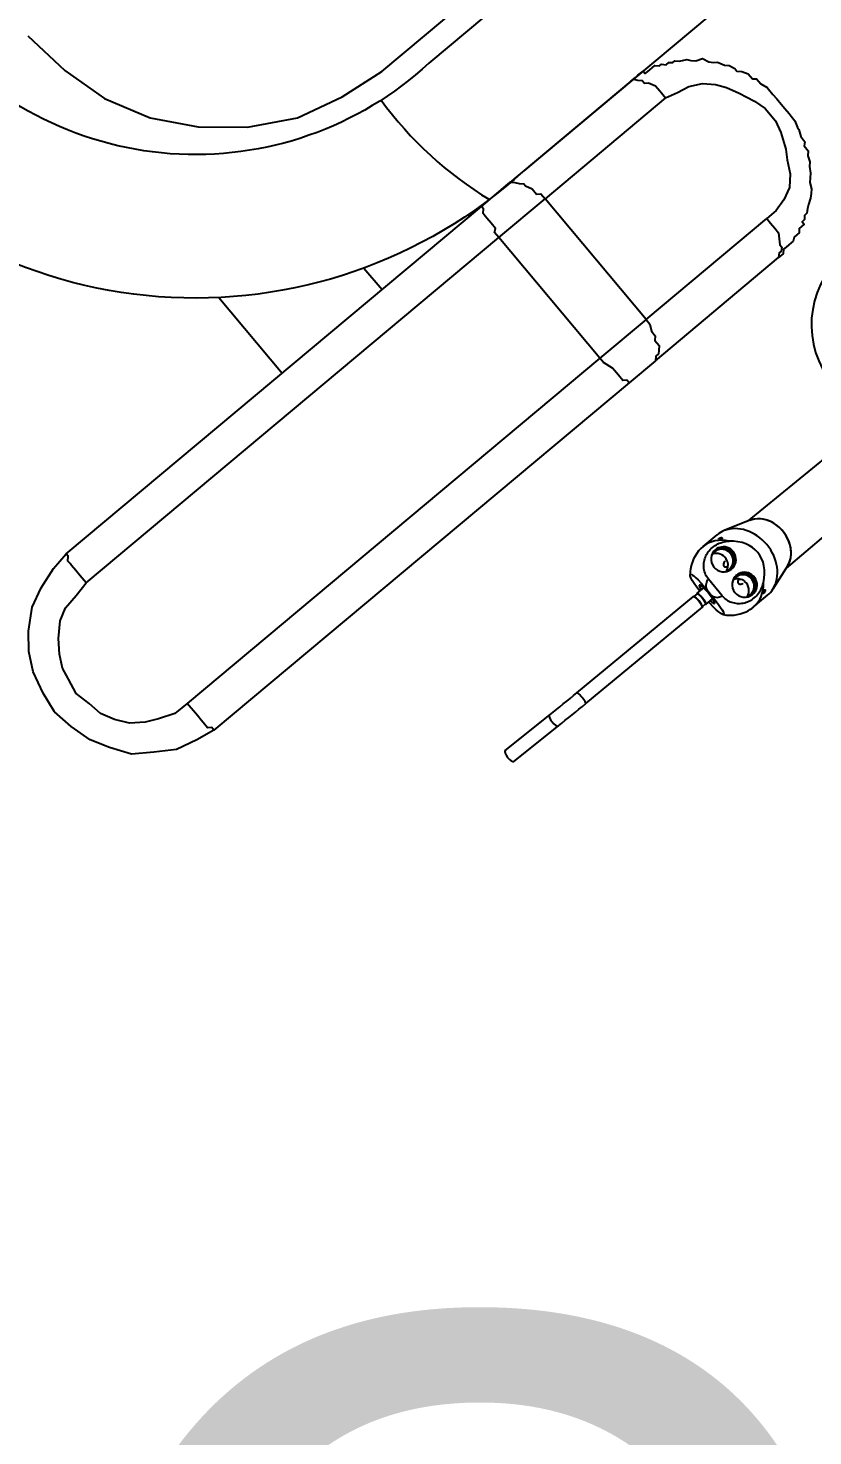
# Model space of a CAD drawing. Extents: x 741 to 1339, y 725 to 848.
# Drawn here: x 1102.6976 to 1102.9163, y 786.6267 to 787.0191 of the extents above; entities that cross this region are included whole.
import ezdxf

# ---------------------------------------------------------------- set-up
doc = ezdxf.new("R2010")
doc.units = 0
doc.header["$MEASUREMENT"] = 0
doc.linetypes.add('CONTINU', pattern=[0])
for name, color, linetype in [('Lay Out', 31, 'CONTINUOUS'), ('PAREDES', 7, 'CONTINUOUS'), ('PENA-008', 8, 'CONTINUOUS'), ('Textos', 7, 'CONTINUOUS')]:
    doc.layers.add(name, color=color, linetype=linetype)
doc.styles.add('PADRAO MK', font='AVGARDN.TTF')

# ---------------------------------------------------------------- blocks, each defined once
blk = doc.blocks.new('A$C12870BC7')
at = {"layer": 'Lay Out', "linetype": 'CONTINU', "ltscale": 0.6}
for p, q in [((0.94789, 1.48484), (0.94748, 1.44808)), ((0.96422, 1.4848), (0.96446, 1.44804)), ((0.94775, 1.44892), (0.94534, 1.44158)), ((0.96419, 1.44888), (0.96657, 1.44153)), ((0.83201, 1.44343), (0.8326, 1.44343)), ((0.94496, 1.43423), (0.94498, 1.43932)), ((0.96691, 1.43419), (0.96692, 1.43927)), ((0.95355, 1.43605), (0.95355, 1.43596)), ((0.95847, 1.43602), (0.95847, 1.43602)), ((0.96691, 1.43419), (0.96691, 1.43412)), ((0.9589, 1.42949), (0.95295, 1.42953)), ((0.95378, 1.42551), (0.95393, 1.4255)), ((0.95393, 1.42462), (0.95394, 1.42692)), ((0.95484, 1.42727), (0.95698, 1.42726)), ((0.95783, 1.42459), (0.95784, 1.4269)), ((0.95783, 1.42548), (0.95795, 1.42548)), ((0.95367, 1.38106), (0.95392, 1.42323)), ((0.95404, 1.42338), (0.95394, 1.42328)), ((0.95405, 1.42447), (0.95395, 1.42457)), ((0.95407, 1.4234), (0.95408, 1.42452)), ((0.95757, 1.38104), (0.95782, 1.42321)), ((0.95767, 1.42338), (0.95768, 1.4245)), ((0.9577, 1.42445), (0.9578, 1.42454)), ((0.9577, 1.42336), (0.9578, 1.42326)), ((0.82479, 1.41161), (0.8326, 1.41164)), ((0.80514, 1.37531), (0.8326, 1.37531)), ((0.95319, 1.35544), (0.95354, 1.37131)), ((0.95709, 1.35536), (0.95744, 1.37122))]:
    blk.add_line(p, q, dxfattribs=at)
for points in [[(0.78194, 2.00045), (0.7926, 1.82104), (0.7926, 1.46211, -0.435023), (0.69514, 1.36168), (0.59517, 1.36168)], [(0.81835, 1.99511, -0.002184), (0.8326, 1.8226), (0.8326, 1.46303, -0.431666), (0.69478, 1.32168)]]:
    blk.add_lwpolyline(points, format="xyb", dxfattribs=at)
for points in [[(0.78596, 1.45064), (0.78596, 1.62181)], [(0.8326, 1.50206), (0.8326, 1.5037), (0.8326, 1.50463), (0.8326, 1.50556), (0.8326, 1.50649), (0.83353, 1.50649), (0.83353, 1.50743), (0.83353, 1.50813), (0.83353, 1.50906), (0.83353, 1.50999), (0.83446, 1.51093), (0.83446, 1.51163), (0.8354, 1.51256), (0.8354, 1.51349), (0.8361, 1.51442), (0.8361, 1.51512), (0.83703, 1.51606), (0.83796, 1.51792), (0.8389, 1.51862), (0.83983, 1.51955), (0.84053, 1.52142), (0.84239, 1.52212), (0.84333, 1.52305), (0.84403, 1.52399), (0.84589, 1.52492), (0.84682, 1.52585), (0.84846, 1.52655), (0.84939, 1.52655), (0.85032, 1.52748), (0.85196, 1.52842), (0.85382, 1.52842), (0.85452, 1.52935), (0.85639, 1.52935), (0.85825, 1.53005), (0.85895, 1.53005), (0.86082, 1.53005), (0.86245, 1.53005), (0.86432, 1.53005)], [(0.86432, 1.53005), (0.86595, 1.53005), (0.86781, 1.53005), (0.86875, 1.53005), (0.87038, 1.53005), (0.87224, 1.52935), (0.87294, 1.52935), (0.87481, 1.52842), (0.87667, 1.52842), (0.87737, 1.52748), (0.87924, 1.52748), (0.88017, 1.52655), (0.88181, 1.52585), (0.88274, 1.52492), (0.88437, 1.52399), (0.8853, 1.52305), (0.88624, 1.52212), (0.88787, 1.52142), (0.8888, 1.52049), (0.88973, 1.51955), (0.89067, 1.51792), (0.89137, 1.51699), (0.8923, 1.51606), (0.8923, 1.51512), (0.89323, 1.51442), (0.89323, 1.51349), (0.89417, 1.51349), (0.89417, 1.51256), (0.89417, 1.51163), (0.8951, 1.51093), (0.8951, 1.50999), (0.8951, 1.50906), (0.8958, 1.50813), (0.8958, 1.50743), (0.8958, 1.50649), (0.8958, 1.50556), (0.8958, 1.50463), (0.89673, 1.5037), (0.89673, 1.50206)], [(0.84239, 1.50649), (0.84333, 1.50999), (0.84403, 1.51349), (0.84589, 1.51699), (0.84846, 1.51955), (0.85102, 1.52142), (0.85452, 1.52305), (0.85895, 1.52492), (0.86245, 1.52585), (0.86688, 1.52585), (0.87038, 1.52492), (0.87481, 1.52305), (0.87737, 1.52142), (0.88087, 1.51955), (0.88367, 1.51699), (0.8853, 1.51349), (0.88624, 1.50999), (0.88624, 1.50649)], [(0.8326, 1.50206), (0.8326, 1.503), (0.83353, 1.5037), (0.83446, 1.50463), (0.8354, 1.50463), (0.8361, 1.50556), (0.83796, 1.50649), (0.83983, 1.50649), (0.84053, 1.50649), (0.84239, 1.50649)], [(0.84239, 1.50649), (0.84239, 1.46265)], [(0.88624, 1.46265), (0.88624, 1.50649)], [(0.88624, 1.50649), (0.88787, 1.50649), (0.88973, 1.50649), (0.89137, 1.50649), (0.89417, 1.50463), (0.8951, 1.50463), (0.8958, 1.5037), (0.8958, 1.503), (0.89673, 1.50206)], [(0.8326, 1.50206), (0.8326, 1.45729)], [(0.89673, 1.45729), (0.89673, 1.50206)], [(0.8326, 1.45729), (0.8326, 1.45822), (0.83353, 1.45915), (0.83446, 1.45985), (0.8354, 1.46079), (0.8361, 1.46079), (0.83796, 1.46172), (0.83983, 1.46172), (0.84053, 1.46265), (0.84239, 1.46265)], [(0.88624, 1.46265), (0.84239, 1.46265)], [(0.84239, 1.44586), (0.84239, 1.46265)], [(0.88624, 1.46265), (0.88787, 1.46265), (0.88973, 1.46172), (0.89137, 1.46172), (0.8923, 1.46079), (0.89417, 1.46079), (0.8951, 1.45985), (0.8958, 1.45915), (0.8958, 1.45822), (0.89673, 1.45729)], [(0.88624, 1.46265), (0.88624, 1.44586)], [(0.8326, 1.44773), (0.8326, 1.45729)], [(0.89673, 1.45729), (0.89673, 1.44773)], [(0.71506, 1.38138), (0.72906, 1.38301), (0.74212, 1.38651), (0.75448, 1.39281), (0.76497, 1.40143), (0.77383, 1.41193), (0.78083, 1.42429), (0.78433, 1.43758), (0.78596, 1.45064)], [(0.8326, 1.29684), (0.8326, 1.44773)], [(0.84239, 1.44586), (0.84053, 1.44586), (0.83983, 1.44679), (0.83796, 1.44679), (0.8361, 1.44679), (0.8354, 1.44679), (0.83446, 1.44679), (0.83353, 1.44773), (0.8326, 1.44773)], [(0.84239, 1.29591), (0.84239, 1.44586)], [(0.88624, 1.44586), (0.84239, 1.44586)], [(0.89673, 1.44773), (0.8958, 1.44773), (0.8951, 1.44679), (0.89323, 1.44679), (0.8923, 1.44679), (0.89067, 1.44679), (0.88787, 1.44586), (0.88624, 1.44586)], [(0.88624, 1.44586), (0.88624, 1.29591)], [(0.89673, 1.44773), (0.89673, 1.29684)], [(0.95295, 1.42953), (0.95255, 1.42954), (0.95215, 1.42959), (0.95176, 1.42966), (0.95137, 1.42976), (0.95099, 1.42988), (0.95061, 1.43004), (0.95025, 1.43021), (0.9499, 1.43041), (0.94956, 1.43064), (0.94924, 1.43089), (0.94893, 1.43116), (0.94864, 1.43145), (0.94836, 1.43175), (0.94811, 1.43208), (0.94788, 1.43243), (0.94767, 1.43279), (0.94748, 1.43316), (0.94731, 1.43355), (0.94717, 1.43395), (0.94705, 1.43435), (0.94696, 1.43477), (0.9469, 1.4352), (0.94686, 1.43563), (0.94684, 1.43607), (0.94686, 1.4365), (0.9469, 1.43694), (0.94697, 1.43739), (0.94706, 1.43782), (0.94719, 1.43826), (0.94733, 1.43869), (0.94751, 1.43912), (0.94771, 1.43953), (0.94794, 1.43994), (0.9482, 1.44034), (0.94848, 1.44073)], [(0.9589, 1.42949), (0.9593, 1.4295), (0.9597, 1.42954), (0.9601, 1.42961), (0.96049, 1.4297), (0.96087, 1.42982), (0.96125, 1.42997), (0.96161, 1.43014), (0.96197, 1.43034), (0.96231, 1.43056), (0.96264, 1.4308), (0.96295, 1.43107), (0.96324, 1.43135), (0.96352, 1.43166), (0.96378, 1.43198), (0.96401, 1.43232), (0.96423, 1.43268), (0.96442, 1.43305), (0.96459, 1.43344), (0.96474, 1.43383), (0.96486, 1.43424), (0.96496, 1.43466), (0.96503, 1.43508), (0.96507, 1.43551), (0.96509, 1.43595), (0.96508, 1.43639), (0.96505, 1.43683), (0.96498, 1.43727), (0.96489, 1.43771), (0.96477, 1.43815), (0.96463, 1.43858), (0.96446, 1.43901), (0.96426, 1.43943), (0.96404, 1.43984), (0.96378, 1.44024), (0.96351, 1.44063)], [(0.94663, 1.43985), (0.94659, 1.43984), (0.9465, 1.43978), (0.94637, 1.43962), (0.94622, 1.43934), (0.94614, 1.4391), (0.94612, 1.43895)], [(0.94617, 1.43885), (0.94614, 1.43887), (0.94613, 1.43889), (0.94612, 1.43895)], [(0.94669, 1.43976), (0.9466, 1.43943), (0.94641, 1.43909), (0.94628, 1.43893), (0.94622, 1.43887), (0.94618, 1.43886), (0.94617, 1.43885)], [(0.94669, 1.43976), (0.94668, 1.43981), (0.94666, 1.43984), (0.94664, 1.43985), (0.94663, 1.43985)], [(0.94958, 1.43883), (0.94958, 1.43883), (0.94958, 1.43883), (0.94957, 1.43884), (0.94957, 1.43884), (0.94957, 1.43884), (0.94958, 1.43886), (0.94992, 1.43908), (0.95032, 1.43924), (0.95075, 1.43935), (0.95124, 1.4394), (0.95174, 1.43938), (0.95222, 1.43929), (0.95264, 1.43915), (0.95297, 1.43898), (0.95312, 1.43888), (0.95317, 1.43884), (0.95318, 1.43882), (0.95318, 1.43882), (0.95318, 1.43881), (0.95317, 1.43881), (0.95317, 1.43881), (0.95317, 1.43881)], [(0.94984, 1.43893), (0.94964, 1.43885), (0.94961, 1.43884), (0.94958, 1.43883)], [(0.95291, 1.43891), (0.9524, 1.43909), (0.952, 1.43918), (0.95158, 1.43924), (0.95117, 1.43924), (0.95075, 1.43919), (0.95035, 1.4391), (0.94984, 1.43893)], [(0.95355, 1.43605), (0.95354, 1.43608), (0.95344, 1.43621), (0.95321, 1.43642), (0.95288, 1.43664), (0.95256, 1.43677), (0.95232, 1.43682), (0.95223, 1.43683)], [(0.95317, 1.43881), (0.95314, 1.43881), (0.95302, 1.43886), (0.95291, 1.43891)], [(0.95848, 1.43619), (0.95854, 1.43627), (0.95873, 1.43644), (0.95903, 1.43662), (0.95938, 1.43677), (0.95966, 1.43683), (0.95982, 1.43683)], [(0.95878, 1.43877), (0.95878, 1.43877), (0.95877, 1.43878), (0.95877, 1.43878), (0.95877, 1.43878), (0.95877, 1.43879), (0.95878, 1.4388), (0.95912, 1.43902), (0.95952, 1.43918), (0.95995, 1.43929), (0.96044, 1.43934), (0.96094, 1.43932), (0.96142, 1.43923), (0.96184, 1.43909), (0.96217, 1.43892), (0.96232, 1.43882), (0.96237, 1.43878), (0.96238, 1.43876), (0.96238, 1.43876), (0.96238, 1.43875), (0.96237, 1.43875), (0.96237, 1.43875), (0.96237, 1.43875)], [(0.95904, 1.43887), (0.95884, 1.43879), (0.95881, 1.43878), (0.95878, 1.43877)], [(0.96211, 1.43885), (0.9616, 1.43903), (0.9612, 1.43913), (0.96078, 1.43918), (0.96037, 1.43918), (0.95995, 1.43913), (0.95955, 1.43904), (0.95904, 1.43887)], [(0.96237, 1.43875), (0.96234, 1.43876), (0.96222, 1.4388), (0.96211, 1.43885)], [(0.96527, 1.43964), (0.96528, 1.4397), (0.9653, 1.43972), (0.96532, 1.43973), (0.96533, 1.43973)], [(0.96527, 1.43964), (0.96536, 1.43931), (0.96554, 1.43897), (0.96567, 1.43881), (0.96573, 1.43875), (0.96577, 1.43873), (0.96578, 1.43873)], [(0.96533, 1.43973), (0.96537, 1.43972), (0.96546, 1.43966), (0.96559, 1.4395), (0.96573, 1.43921), (0.96581, 1.43894), (0.96582, 1.43882)], [(0.96578, 1.43873), (0.96581, 1.43874), (0.96582, 1.43877), (0.96582, 1.43882)], [(0.94496, 1.43423), (0.945, 1.43336), (0.94511, 1.43249), (0.94531, 1.43163), (0.94557, 1.4308), (0.94591, 1.42997), (0.9463, 1.42922), (0.94674, 1.42851), (0.94726, 1.42782), (0.94759, 1.42744), (0.94795, 1.42706), (0.94833, 1.4267), (0.94874, 1.42634)], [(0.95208, 1.43634), (0.95209, 1.43603), (0.95216, 1.43576), (0.95231, 1.43551), (0.95248, 1.43531), (0.95267, 1.4352), (0.95285, 1.43514), (0.95304, 1.43515), (0.95312, 1.43518), (0.95324, 1.43525), (0.95333, 1.43535), (0.95345, 1.43555), (0.95352, 1.43578)], [(0.95847, 1.43602), (0.95849, 1.43574), (0.95858, 1.43549), (0.95865, 1.43537), (0.95873, 1.43528), (0.95884, 1.4352), (0.95902, 1.43515), (0.95919, 1.43516), (0.95938, 1.43522), (0.95958, 1.43536), (0.95976, 1.43557), (0.95989, 1.43584), (0.95996, 1.43613), (0.95997, 1.43626)], [(0.96304, 1.42626), (0.96345, 1.4266), (0.96383, 1.42696), (0.96418, 1.42732), (0.9647, 1.42792), (0.9652, 1.42861), (0.96563, 1.42931), (0.96602, 1.43009), (0.96635, 1.43091), (0.9666, 1.43174), (0.96673, 1.43233), (0.96683, 1.43293), (0.96689, 1.43352), (0.96691, 1.43412)], [(0.94874, 1.42634), (0.94866, 1.42643), (0.94864, 1.42652), (0.94867, 1.42661), (0.94876, 1.42669), (0.9489, 1.42677), (0.94921, 1.42688), (0.94963, 1.42698), (0.95034, 1.4271), (0.95119, 1.42718), (0.95243, 1.42725), (0.95404, 1.42727), (0.95484, 1.42727)], [(0.95378, 1.42551), (0.95244, 1.42559), (0.95126, 1.42572), (0.95027, 1.42586), (0.94968, 1.42599), (0.94921, 1.42612), (0.94897, 1.42621), (0.9488, 1.4263), (0.94874, 1.42634)], [(0.95698, 1.42726), (0.95872, 1.42723), (0.96012, 1.42716), (0.96111, 1.42707), (0.96194, 1.42695), (0.96244, 1.42684), (0.9627, 1.42676), (0.9629, 1.42667), (0.96304, 1.42659), (0.96309, 1.42654), (0.96312, 1.42649), (0.96314, 1.4264), (0.96312, 1.42635), (0.96309, 1.42631), (0.96304, 1.42626)], [(0.96304, 1.42626), (0.96288, 1.42616), (0.96266, 1.42607), (0.96221, 1.42594), (0.9616, 1.42581), (0.96086, 1.4257), (0.95968, 1.42558), (0.95831, 1.4255), (0.95795, 1.42548)], [(0.86432, 1.26606), (0.85825, 1.26699), (0.85196, 1.26863), (0.84682, 1.27142), (0.84239, 1.27492), (0.83796, 1.28005), (0.8354, 1.28542), (0.83353, 1.29148), (0.8326, 1.29684)], [(0.84239, 1.29591), (0.83983, 1.29591), (0.83796, 1.29591), (0.8361, 1.29591), (0.8354, 1.29591), (0.83446, 1.29591), (0.83353, 1.29684), (0.8326, 1.29684)], [(0.88624, 1.29591), (0.88624, 1.29148), (0.88437, 1.28705), (0.88274, 1.28355), (0.88017, 1.28005), (0.87667, 1.27749), (0.87294, 1.27562), (0.86875, 1.27492), (0.86432, 1.27399), (0.85988, 1.27492), (0.85639, 1.27562), (0.85289, 1.27749), (0.84939, 1.28005), (0.84589, 1.28355), (0.84403, 1.28705), (0.84333, 1.29148), (0.84239, 1.29591)], [(0.89673, 1.29684), (0.8958, 1.29148), (0.89417, 1.28542), (0.89067, 1.28005), (0.88717, 1.27492), (0.88181, 1.27142), (0.87667, 1.26863), (0.87038, 1.26699), (0.86432, 1.26606)], [(0.89673, 1.29684), (0.8958, 1.29684), (0.8951, 1.29591), (0.89323, 1.29591), (0.8923, 1.29591), (0.89067, 1.29591), (0.88624, 1.29591)]]:
    blk.add_lwpolyline(points, dxfattribs=at)
for centre, radius, start, end in [((0.79864, 1.55129), 0.10622, 266.3941, 288.6439), ((0.33215, 1.38467), 0.62153, 358.76801, 359.6668), ((0.33216, 1.38467), 0.62542, 358.76784, 359.66677)]:
    blk.add_arc(centre, radius, start, end, dxfattribs=at)
for centre, major_axis, ratio, start_param, end_param in [((0.93363, 1.5172), (0.01009, 0.02417), 0.991568, 2.007171, 3.533854), ((0.95597, 1.44714), (0.0085, -0.00002), 0.808934, 0.25788, 2.883715), ((0.95597, 1.44714), (-0.0085, 0.00002), 0.808934, 5.207676, 6.025289), ((0.95597, 1.44714), (-0.0085, 0.00002), 0.808934, 3.399628, 5.207676), ((0.95595, 1.43929), (0.01097, -0.00002), 0.808934, 0.257879, 2.883715), ((0.95593, 1.42951), (-0.00008, -0.01533), 0.715908, 2.386841, 3.894931), ((0.95594, 1.43421), (0.01097, -0.00002), 0.808934, 2.319668, 3.141616), ((0.95595, 1.43929), (0.01097, -0.00002), 0.808934, 2.883715, 3.136424), ((0.95594, 1.43421), (0.01097, -0.00002), 0.808934, 0.000033, 0.811588), ((0.95595, 1.43929), (0.01097, -0.00002), 0.808934, 0.000031, 0.257879), ((0.95595, 1.43929), (0.01097, -0.00002), 0.808934, 3.136424, 3.141623), ((0.95137, 1.4363), (-0.0035, 0.00009), 0.987705, 0.000033, 3.141625), ((0.95137, 1.4363), (-0.0035, 0.00009), 0.987705, 5.802623, 6.283218), ((0.95135, 1.43568), (-0.0035, 0.00009), 0.987705, 5.802623, 6.19264), ((0.95135, 1.43568), (-0.0032, 0.00008), 0.987705, 5.802623, 6.283218), ((0.95135, 1.43568), (-0.0035, 0.00009), 0.987705, 3.232174, 5.802623), ((0.95137, 1.4363), (-0.0035, 0.00009), 0.987705, 3.141625, 5.802623), ((0.9513, 1.4338), (-0.0032, 0.00008), 0.987705, 4.44544, 5.802623), ((0.95135, 1.43568), (-0.0032, 0.00008), 0.987705, 3.141625, 5.802623), ((0.96057, 1.43624), (-0.0035, 0.00009), 0.987705, 5.802623, 6.283218), ((0.96055, 1.43562), (-0.0035, 0.00009), 0.987705, 5.802623, 6.19264), ((0.96055, 1.43562), (-0.0032, 0.00008), 0.987705, 5.802623, 6.283218), ((0.96055, 1.43562), (-0.0035, 0.00009), 0.987705, 3.232174, 5.802623), ((0.96057, 1.43624), (-0.0035, 0.00009), 0.987705, 3.141625, 5.802623), ((0.96055, 1.43562), (-0.0032, 0.00008), 0.987705, 3.141625, 5.802623), ((0.9605, 1.43374), (-0.0032, 0.00008), 0.987705, 3.442878, 4.95177), ((0.95135, 1.43568), (-0.0032, 0.00008), 0.987705, 0.000033, 0.408352), ((0.9513, 1.4338), (-0.0032, 0.00008), 0.987705, 5.802623, 5.981896), ((0.9513, 1.4338), (-0.0032, 0.00008), 0.987705, 3.442861, 3.957948), ((0.95135, 1.43568), (-0.0032, 0.00008), 0.987705, 2.733244, 3.141625), ((0.96057, 1.43624), (-0.0035, 0.00009), 0.987705, 0.000033, 3.141625), ((0.96055, 1.43562), (-0.0032, 0.00008), 0.987705, 0.000033, 0.408352), ((0.9605, 1.43374), (-0.0032, 0.00008), 0.987705, 5.802623, 5.981896), ((0.9605, 1.43374), (-0.0032, 0.00008), 0.987705, 5.423306, 5.802623), ((0.96055, 1.43562), (-0.0032, 0.00008), 0.987705, 2.733244, 3.141625), ((0.95593, 1.42951), (0.00297, -0.00001), 0.808934, 3.136424, 4.338455), ((0.95593, 1.42951), (0.00297, -0.00001), 0.808934, 5.075986, 6.278017), ((0.95589, 1.42648), (-0.00335, 0.00002), 0.156301, 3.141554, 6.283147), ((0.95589, 1.42648), (-0.00335, 0.00002), 0.156301, 6.283147, 7.232687), ((0.95588, 1.4246), (0.00195, -0.00001), 0.156301, 6.283185, 9.394897), ((0.95588, 1.4246), (0.00195, -0.00001), 0.156301, 3.111711, 3.141593), ((0.95588, 1.4246), (0.00195, -0.00001), 0.156301, 3.141593, 3.300508), ((0.95588, 1.42451), (0.00185, -0.00001), 0.156301, 6.124267, 9.583762), ((0.95588, 1.42451), (0.0018, -0.00001), 0.156301, 1.040915, 3.141593), ((0.95588, 1.42451), (0.0018, -0.00001), 0.156301, 0, 1.040915), ((0.95589, 1.42648), (-0.00335, 0.00002), 0.156301, 2.192093, 2.638516), ((0.95589, 1.42648), (-0.00335, 0.00002), 0.156301, 2.638516, 3.141554), ((0.95587, 1.42322), (0.00195, -0.00001), 0.156301, 2.982675, 3.141593), ((0.95587, 1.42322), (0.00195, -0.00001), 0.156301, 0.158915, 2.982675), ((0.95587, 1.42332), (0.00185, -0.00001), 0.156301, 0.158984, 2.982675), ((0.95588, 1.42451), (0.00185, -0.00001), 0.156301, 3.300577, 3.374735), ((0.95588, 1.42451), (0.00185, -0.00001), 0.156301, 6.052022, 6.124267), ((0.95588, 1.4246), (0.00195, -0.00001), 0.156301, 6.124267, 6.283185), ((0.95587, 1.42322), (0.00195, -0.00001), 0.156301, 6.283185, 6.442101), ((0.95562, 1.38105), (0.00195, -0.00001), 0.156301, 6.283185, 9.424778), ((0.95549, 1.37127), (0.00195, -0.00004), 0.358274, 3.141593, 6.283185), ((0.95514, 1.3554), (0.00195, -0.00004), 0.358274, 3.141593, 6.283185)]:
    blk.add_ellipse(centre, major_axis=major_axis, ratio=ratio, start_param=start_param, end_param=end_param, dxfattribs=at)
blk = doc.blocks.new('Layout')
at = {"layer": 'PENA-008', "color": 7, "ltscale": 0.2, "rotation": 309.9340696695724}
blk.add_blockref('A$C12870BC7', (1155.44208, 501.92204), dxfattribs=at)

msp = doc.modelspace()

# ---------------------------------------------------------------- block references
at = {"layer": 'PAREDES', "color": 7, "lineweight": 0}
msp.add_blockref('Layout', (-54.26272, 284.75654), dxfattribs=at)

# ---------------------------------------------------------------- texts
at = {"layer": 'Textos', "color": 3, "style": 'PADRAO MK'}
msp.add_text('Cons. 11', height=0.24, dxfattribs=at).set_placement((1102.6995, 786.41898))

doc.saveas('drawing.dxf')
